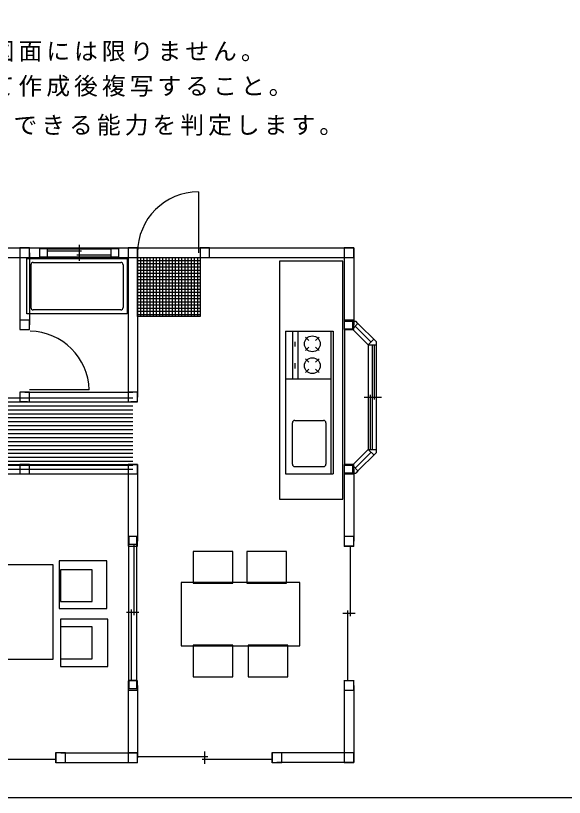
# Model space of a CAD drawing. Units: millimetres at full size, sheet at 1:100; details may follow other scales. Extents: x -14550 to 14550, y -10046 to 9969.
# Drawn here: x -2899 to 4028, y -10031 to -170 of the extents above; entities that cross this region are included whole.
import ezdxf

# ---------------------------------------------------------------- set-up
doc = ezdxf.new("R2010")
doc.units = ezdxf.units.MM
doc.header["$LTSCALE"] = 100
for name, color, linetype in [('0-0_解説', 7, 'Continuous'), ('0-1', 2, 'Continuous'), ('0-F', 7, 'Continuous')]:
    doc.layers.add(name, color=color, linetype=linetype)
doc.styles.add('ＭＳ ゴシック', font='')
doc.styles.get('ＭＳ ゴシック').set_extended_font_data('MS Gothic')

msp = doc.modelspace()

# ---------------------------------------------------------------- linework, layer by layer
at = {"layer": '0-1', "color": 7}
for p, q in [((-590.5, -2391.7), (-590.5, -3161.3)), ((-2096.6, -3063), (-2096.6, -3263)), ((1352.3, -4023.5), (1393.7, -4023.5)), ((1352.3, -4123.5), (1552.3, -4323.5)), ((1423, -4052.8), (1652.3, -4282.1)), ((508.8, -4149.5), (508.8, -5949.5)), ((594.5, -4149.5), (594.5, -4749.5)), ((665.3, -4149.5), (665.3, -4749.5)), ((803.6, -4267.6), (761.2, -4225.1)), ((888.5, -4267.6), (930.9, -4225.1)), ((1078.8, -4149.5), (1078.8, -5949.5)), ((630.4, -4343.9), (630.4, -4283.9)), ((1552.3, -4323.5), (1552.3, -5641.5)), ((1602.3, -4323.5), (1602.3, -5641.5)), ((1652.3, -4282.1), (1652.3, -5683)), ((761.2, -4394.8), (803.6, -4352.4)), ((930.9, -4394.8), (888.5, -4352.4)), ((803.6, -4542.7), (761.2, -4500.2)), ((930.9, -4500.2), (888.5, -4542.7)), ((630.4, -4619.6), (630.4, -4553.6)), ((803.6, -4627.5), (761.2, -4669.9)), ((930.9, -4669.9), (888.5, -4627.5)), ((508.8, -4749.5), (1078.8, -4749.5)), ((-1970.7, -4889.5), (-2722.5, -4889.5)), ((1500.7, -4982.5), (1718.1, -4982.5)), ((594.5, -5828.5), (594.5, -5306.8)), ((624.5, -5276.8), (989, -5276.8)), ((1019, -5306.8), (1019, -5828.5)), ((1352.3, -5841.5), (1552.3, -5641.5)), ((1423, -5912.2), (1652.3, -5683)), ((624.5, -5858.5), (989, -5858.5)), ((508.8, -5949.5), (1108.8, -5949.5)), ((1352.3, -5941.5), (1393.7, -5941.5)), ((-1403.2, -7732.6), (-1403.2, -6838.6)), ((1374.5, -6860.9), (1245.9, -6860.9)), ((1327.3, -7745.9), (1327.3, -6860.9)), ((-1437.5, -8556.6), (-1437.5, -7662.6)), ((1293, -8560.9), (1293, -7675.9)), ((-1341.8, -7697.6), (-1498.9, -7697.6)), ((1388.8, -7710.9), (1231.6, -7710.9)), ((1374.5, -8560.9), (1245.9, -8560.9)), ((-2389.8, -9595.2), (-2389.8, -9466.6)), ((-1359.8, -9595.2), (-1359.8, -9466.6)), ((-509.8, -9609.5), (-509.8, -9452.4)), ((340.2, -9595.2), (340.2, -9466.6)), ((-3274.8, -9548.1), (-2389.8, -9548.1)), ((-1359.8, -9513.8), (-474.8, -9513.8)), ((-544.8, -9548.1), (340.2, -9548.1))]:
    msp.add_line(p, q, dxfattribs=at)
at = {"layer": '0-1'}
for p, q in [((-8699.8, -3100.9), (-509.8, -3100.9)), ((-2496.6, -3138), (-2066.6, -3138)), ((-569.8, -3100.9), (-569.8, -3220.9)), ((-449.8, -3100.9), (-569.8, -3100.9)), ((-509.8, -3100.9), (1370.2, -3100.9)), ((-449.8, -3220.9), (-449.8, -3100.9)), ((1370.2, -3100.9), (1370.2, -4070.9)), ((-8699.8, -3220.9), (-509.8, -3220.9)), ((-2844.8, -3160.9), (-2844.8, -4070.9)), ((-2724.8, -3160.9), (-2724.8, -4070.9)), ((-2126.6, -3188), (-1696.6, -3188)), ((-1479.8, -3160.9), (-1479.8, -4980.9)), ((-1359.8, -3160.9), (-1359.8, -4980.9)), ((-569.8, -3220.9), (-449.8, -3220.9)), ((-509.8, -3220.9), (1250.2, -3220.9)), ((1250.2, -3220.9), (1250.2, -4070.9)), ((-2749.1, -4920.9), (-2844.8, -4920.9)), ((-2789.4, -4920.9), (-2829.7, -4920.9)), ((-2775.9, -4920.9), (-2784.8, -4920.9)), ((-2784.8, -4920.9), (-1419.8, -4920.9)), ((-1479.8, -4920.9), (-1445.3, -4920.9)), ((-2749.1, -5040.9), (-2844.8, -5040.9)), ((-2789.4, -5040.9), (-2829.7, -5040.9)), ((-2775.9, -5040.9), (-2784.8, -5040.9)), ((-2784.8, -5040.9), (-1419.8, -5040.9)), ((-1359.8, -5040.9), (-1445.3, -5040.9)), ((-4149.8, -5830.9), (-1359.8, -5830.9)), ((-1359.8, -5830.9), (-1359.8, -6800.9)), ((1250.2, -5890.9), (1250.2, -6800.9)), ((1370.2, -5890.9), (1370.2, -6800.9)), ((-4149.8, -5950.9), (-1479.8, -5950.9)), ((-1479.8, -5950.9), (-1479.8, -6800.9)), ((-1479.8, -8620.9), (-1479.8, -9530.9)), ((-1359.8, -8620.9), (-1359.8, -9530.9)), ((1250.2, -8620.9), (1250.2, -9470.9)), ((1370.2, -8620.9), (1370.2, -9590.9)), ((-2329.8, -9470.9), (-1359.8, -9470.9)), ((1250.2, -9470.9), (400.2, -9470.9)), ((-2329.8, -9590.9), (-1359.8, -9590.9)), ((1370.2, -9590.9), (400.2, -9590.9))]:
    msp.add_line(p, q, dxfattribs=at)
at = {"layer": '0-1', "color": 4}
for p, q in [((-2496.6, -3113), (-1696.6, -3113)), ((-2756, -3932.6), (-2756, -3232.6)), ((-2756, -3232.6), (-1492.5, -3232.6)), ((-2496.6, -3213), (-1696.6, -3213)), ((-2706, -3312.6), (-2706, -3852.6)), ((-2676, -3282.6), (-1572.5, -3282.6)), ((-1542.5, -3312.6), (-1542.5, -3852.6)), ((-1572.5, -3882.6), (-2676, -3882.6)), ((1252.3, -4123.5), (1252.3, -5841.5)), ((1387.6, -4088.2), (1587.6, -4288.2)), ((1627.3, -4323.5), (1627.3, -5012.5)), ((1577.3, -4952.5), (1577.3, -5641.5)), ((1387.6, -5876.9), (1587.6, -5676.9)), ((-1470.3, -8556.6), (-1470.3, -6838.6)), ((-1370.3, -8556.6), (-1370.3, -6838.6))]:
    msp.add_line(p, q, dxfattribs=at)
at = {"layer": '0-1', "color": 134}
for p, q in [((-1319.9, -3959.5), (-1319.9, -3221.6)), ((-1279.9, -3959.5), (-1279.9, -3221.6)), ((-1239.9, -3959.5), (-1239.9, -3221.6)), ((-1199.9, -3959.5), (-1199.9, -3221.6)), ((-1159.9, -3959.5), (-1159.9, -3221.6)), ((-1119.9, -3959.5), (-1119.9, -3221.6)), ((-1079.9, -3959.5), (-1079.9, -3221.6)), ((-1039.9, -3959.5), (-1039.9, -3221.6)), ((-999.9, -3959.5), (-999.9, -3221.6)), ((-959.9, -3959.5), (-959.9, -3221.6)), ((-919.9, -3959.5), (-919.9, -3221.6)), ((-879.9, -3959.5), (-879.9, -3221.6)), ((-839.9, -3959.5), (-839.9, -3221.6)), ((-799.9, -3959.5), (-799.9, -3221.6)), ((-759.9, -3959.5), (-759.9, -3221.6)), ((-719.9, -3959.5), (-719.9, -3221.6)), ((-679.9, -3959.5), (-679.9, -3221.6)), ((-639.9, -3959.5), (-639.9, -3221.6)), ((-599.9, -3959.5), (-599.9, -3221.6)), ((-1359.4, -3258.5), (-571.6, -3258.5)), ((-1359.4, -3298.5), (-571.6, -3298.5)), ((-1359.4, -3338.5), (-571.6, -3338.5)), ((-1359.4, -3378.5), (-571.6, -3378.5)), ((-1359.4, -3418.5), (-571.6, -3418.5)), ((-1359.4, -3458.5), (-571.6, -3458.5)), ((-1359.4, -3498.5), (-571.6, -3498.5)), ((-1359.4, -3538.5), (-571.6, -3538.5)), ((-1359.4, -3578.5), (-571.6, -3578.5)), ((-1359.4, -3618.5), (-571.6, -3618.5)), ((-1359.4, -3658.5), (-571.6, -3658.5)), ((-1359.4, -3698.5), (-571.6, -3698.5)), ((-1359.4, -3738.5), (-571.6, -3738.5)), ((-1359.4, -3778.5), (-571.6, -3778.5)), ((-1359.4, -3818.5), (-571.6, -3818.5)), ((-1359.4, -3858.5), (-571.6, -3858.5)), ((-1359.4, -3898.5), (-571.6, -3898.5)), ((-1359.4, -3938.5), (-571.6, -3938.5)), ((-8699.8, -4990.9), (-1419.8, -4990.9)), ((-8699.8, -5040.9), (-1419.8, -5040.9)), ((-8699.8, -5090.9), (-1419.8, -5090.9)), ((-8699.8, -5140.9), (-1419.8, -5140.9)), ((-8699.8, -5190.9), (-1419.8, -5190.9)), ((-8699.8, -5240.9), (-1419.8, -5240.9)), ((-8699.8, -5290.9), (-1419.8, -5290.9)), ((-8699.8, -5340.9), (-1419.8, -5340.9)), ((-8699.8, -5390.9), (-1419.8, -5390.9)), ((-8699.8, -5440.9), (-1419.8, -5440.9)), ((-8699.8, -5490.9), (-1419.8, -5490.9)), ((-8699.8, -5540.9), (-1419.8, -5540.9)), ((-8699.8, -5590.9), (-1419.8, -5590.9)), ((-8699.8, -5640.9), (-1419.8, -5640.9)), ((-8699.8, -5690.9), (-1419.8, -5690.9)), ((-8699.8, -5740.9), (-1419.8, -5740.9)), ((-8699.8, -5790.9), (-1419.8, -5790.9)), ((-8699.8, -5840.9), (-1419.8, -5840.9)), ((-8699.8, -5890.9), (-1419.8, -5890.9))]:
    msp.add_line(p, q, dxfattribs=at)
at = {"layer": '0-1'}
for points in [[(-2844.8, -3220.9), (-2724.8, -3220.9), (-2724.8, -3100.9), (-2844.8, -3100.9)], [(-1479.8, -3220.9), (-1359.8, -3220.9), (-1359.8, -3100.9), (-1479.8, -3100.9)], [(1250.2, -3220.9), (1370.2, -3220.9), (1370.2, -3100.9), (1250.2, -3100.9)], [(-2844.8, -4130.9), (-2724.8, -4130.9), (-2724.8, -4010.9), (-2844.8, -4010.9)], [(1250.2, -4130.9), (1370.2, -4130.9), (1370.2, -4010.9), (1250.2, -4010.9)], [(-2844.8, -5040.9), (-2724.8, -5040.9), (-2724.8, -4920.9), (-2844.8, -4920.9)], [(-1479.8, -5040.9), (-1359.8, -5040.9), (-1359.8, -4920.9), (-1479.8, -4920.9)], [(-2844.8, -5950.9), (-2724.8, -5950.9), (-2724.8, -5830.9), (-2844.8, -5830.9)], [(-1479.8, -5950.9), (-1359.8, -5950.9), (-1359.8, -5830.9), (-1479.8, -5830.9)], [(1250.2, -5950.9), (1370.2, -5950.9), (1370.2, -5830.9), (1250.2, -5830.9)], [(-1479.8, -6860.9), (-1359.8, -6860.9), (-1359.8, -6740.9), (-1479.8, -6740.9)], [(1250.2, -6860.9), (1370.2, -6860.9), (1370.2, -6740.9), (1250.2, -6740.9)], [(-1479.8, -8680.9), (-1359.8, -8680.9), (-1359.8, -8560.9), (-1479.8, -8560.9)], [(1250.2, -8680.9), (1370.2, -8680.9), (1370.2, -8560.9), (1250.2, -8560.9)], [(-2389.8, -9590.9), (-2269.8, -9590.9), (-2269.8, -9470.9), (-2389.8, -9470.9)], [(-1479.8, -9590.9), (-1359.8, -9590.9), (-1359.8, -9470.9), (-1479.8, -9470.9)], [(340.2, -9590.9), (460.2, -9590.9), (460.2, -9470.9), (340.2, -9470.9)], [(1250.2, -9590.9), (1370.2, -9590.9), (1370.2, -9470.9), (1250.2, -9470.9)]]:
    msp.add_lwpolyline(points, close=True, dxfattribs=at)
at = {"layer": '0-1', "color": 7}
for points in [[(-2596.6, -3113), (-2596.6, -3213), (-2496.6, -3213), (-2496.6, -3113)], [(-1696.6, -3113), (-1696.6, -3213), (-1596.6, -3213), (-1596.6, -3113)], [(1232.5, -6269), (1232.5, -3269), (432.5, -3269), (432.5, -6269)], [(1252.3, -4023.5), (1352.3, -4023.5), (1352.3, -4123.5), (1252.3, -4123.5)], [(1252.3, -5841.5), (1352.3, -5841.5), (1352.3, -5941.5), (1252.3, -5941.5)], [(-1470.3, -6838.6), (-1370.3, -6838.6), (-1370.3, -6738.6), (-1470.3, -6738.6)], [(-656.2, -7331.1), (-156.2, -7331.1), (-156.2, -6931.1), (-656.2, -6931.1)], [(20.8, -7331.1), (520.8, -7331.1), (520.8, -6931.1), (20.8, -6931.1)], [(-3229.3, -8292.9), (-3229.3, -7092.9), (-2429.3, -7092.9), (-2429.3, -8292.9)], [(-1748.2, -7647.2), (-1748.2, -7047.2), (-2348.2, -7047.2), (-2348.2, -7647.2)], [(-2334.6, -7561.6), (-1934.6, -7561.6), (-1934.6, -7161.6), (-2334.6, -7161.6)], [(-810.5, -8121.7), (689.5, -8121.7), (689.5, -7321.7), (-810.5, -7321.7)], [(-1733.8, -8381.8), (-1733.8, -7781.8), (-2333.8, -7781.8), (-2333.8, -8381.8)], [(-2334.6, -8281.8), (-1934.6, -8281.8), (-1934.6, -7881.8), (-2334.6, -7881.8)], [(-656.2, -8512.2), (-156.2, -8512.2), (-156.2, -8112.2), (-656.2, -8112.2)], [(35.2, -8512.2), (535.2, -8512.2), (535.2, -8112.2), (35.2, -8112.2)], [(-1470.3, -8656.6), (-1370.3, -8656.6), (-1370.3, -8556.6), (-1470.3, -8556.6)]]:
    msp.add_lwpolyline(points, close=True, dxfattribs=at)
at = {"layer": '0-1', "color": 4}
msp.add_lwpolyline([(-1492.5, -3232.6), (-1492.5, -3932.6), (-2756, -3932.6)], dxfattribs=at)
at = {"layer": '0-1', "color": 134}
msp.add_lwpolyline([(-1359.8, -3220.9), (-569.5, -3220.9), (-569.5, -3963.7), (-1359.8, -3963.7)], close=True, dxfattribs=at)
at = {"layer": '0-1', "color": 7}
for points in [[(1352.3, -4123.5), (1423, -4052.8), (1393.7, -4023.5)], [(508.8, -4149.5), (1108.8, -4149.5), (1108.8, -5949.5)], [(1623, -4252.8), (1552.3, -4323.5), (1652.3, -4323.5)], [(1623, -5712.2), (1552.3, -5641.5), (1652.3, -5641.5)], [(1352.3, -5841.5), (1423, -5912.2), (1393.7, -5941.5)]]:
    msp.add_lwpolyline(points, dxfattribs=at)
for centre in [(846.1, -4310), (846.1, -4585.1)]:
    msp.add_circle(centre, 100, dxfattribs=at)
for centre, radius, start, end in [((-590.5, -3160.9), 769.3, 90, 180), ((-2729.4, -4910.2), 759, 1.56222, 88.96776), ((624.5, -5306.8), 30, 90, 180), ((989, -5306.8), 30, 0, 90), ((624.5, -5828.5), 30, 180, 270), ((989, -5828.5), 30, 270, 0)]:
    msp.add_arc(centre, radius, start, end, dxfattribs=at)
at = {"layer": '0-1', "color": 4}
for centre, start, end in [((-2676, -3312.6), 90, 180), ((-1572.5, -3312.6), 0, 90), ((-2676, -3852.6), 180, 270), ((-1572.5, -3852.6), 270, 0)]:
    msp.add_arc(centre, 30, start, end, dxfattribs=at)
at = {"layer": '0-F'}
msp.add_lwpolyline([(-14550, -10031.4), (14550, -10031.4), (14550, 9968.6)], dxfattribs=at)

# ---------------------------------------------------------------- texts
at = {"layer": '0-0_解説', "char_height": 219.9, "attachment_point": 7, "style": 'ＭＳ ゴシック'}
for s, insert in [('\\T1.17;下記の見本程度の図面をレイヤー⑤に作成しなさい。建築図面には限りません。', (-12338.4, -753.5)), ('\\T1.17;下の見本は全て削除して作製すること。また、別の図面にて作成後複写すること。', (-12338.4, -1193)), ('\\T1.17;建築などの知識を要求はしていません。ＪＷ＿ＣＡＤで作図できる能力を判定します。', (-12401.2, -1695.3))]:
    msp.add_mtext(s, dxfattribs=dict(at, insert=insert))

doc.saveas('drawing.dxf')
